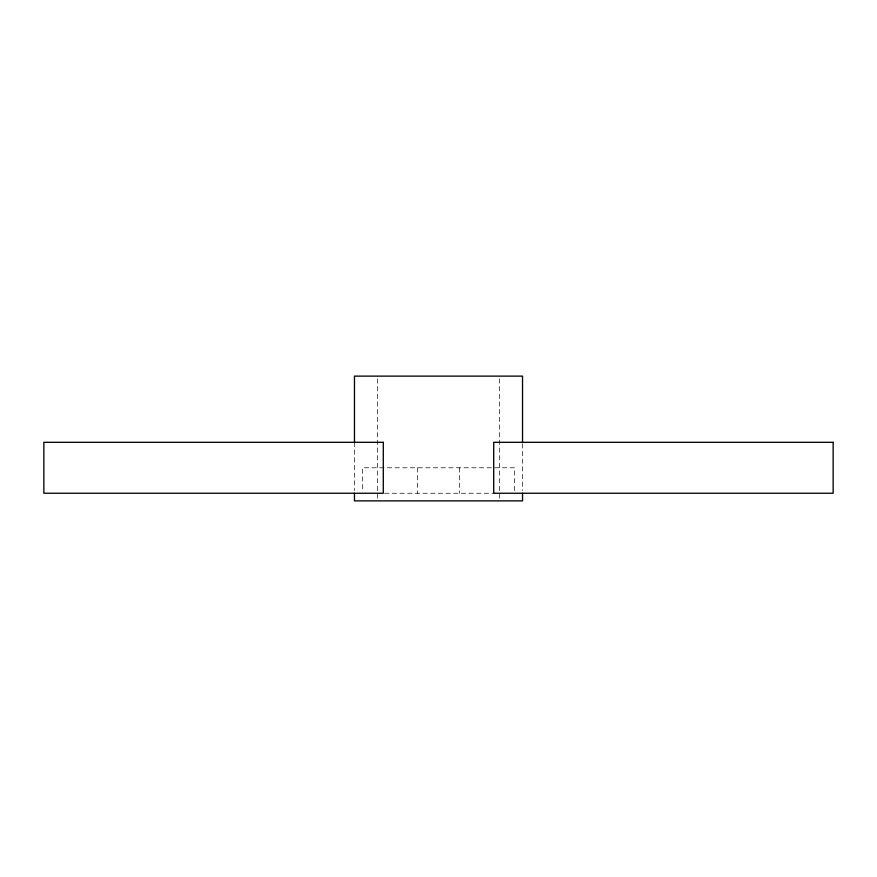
<?xml version="1.0" encoding="UTF-8"?>
<svg xmlns="http://www.w3.org/2000/svg" width="877" height="877" viewBox="0 0 877 877"><rect width="100%" height="100%" fill="white"/><g stroke="black" fill="none" stroke-linecap="round" stroke-linejoin="round"><path stroke-width="0.66" stroke-dasharray="4.38 3.29" d="M384.586 493.247L495.121 493.247M522.528 443.663L522.528 490.561M514.667 490.561L514.667 467.781L362.333 467.781L362.333 490.561M499.528 378.831L499.528 498.169M459.471 467.781L459.471 493.247M417.529 467.781L417.529 493.247M377.472 378.831L377.472 498.169M354.472 442.315L354.472 490.561"/><path stroke-width="1.32" d="M522.528 442.315L522.528 376.123L354.472 376.123L354.472 442.315M522.528 493.247L522.528 500.877L354.472 500.877L354.472 493.247M383.293 442.315L43.85 442.315L43.85 493.247L383.293 493.247L383.293 442.315M833.15 442.315L493.707 442.315L493.707 493.247L833.15 493.247L833.15 442.315"/></g></svg>
